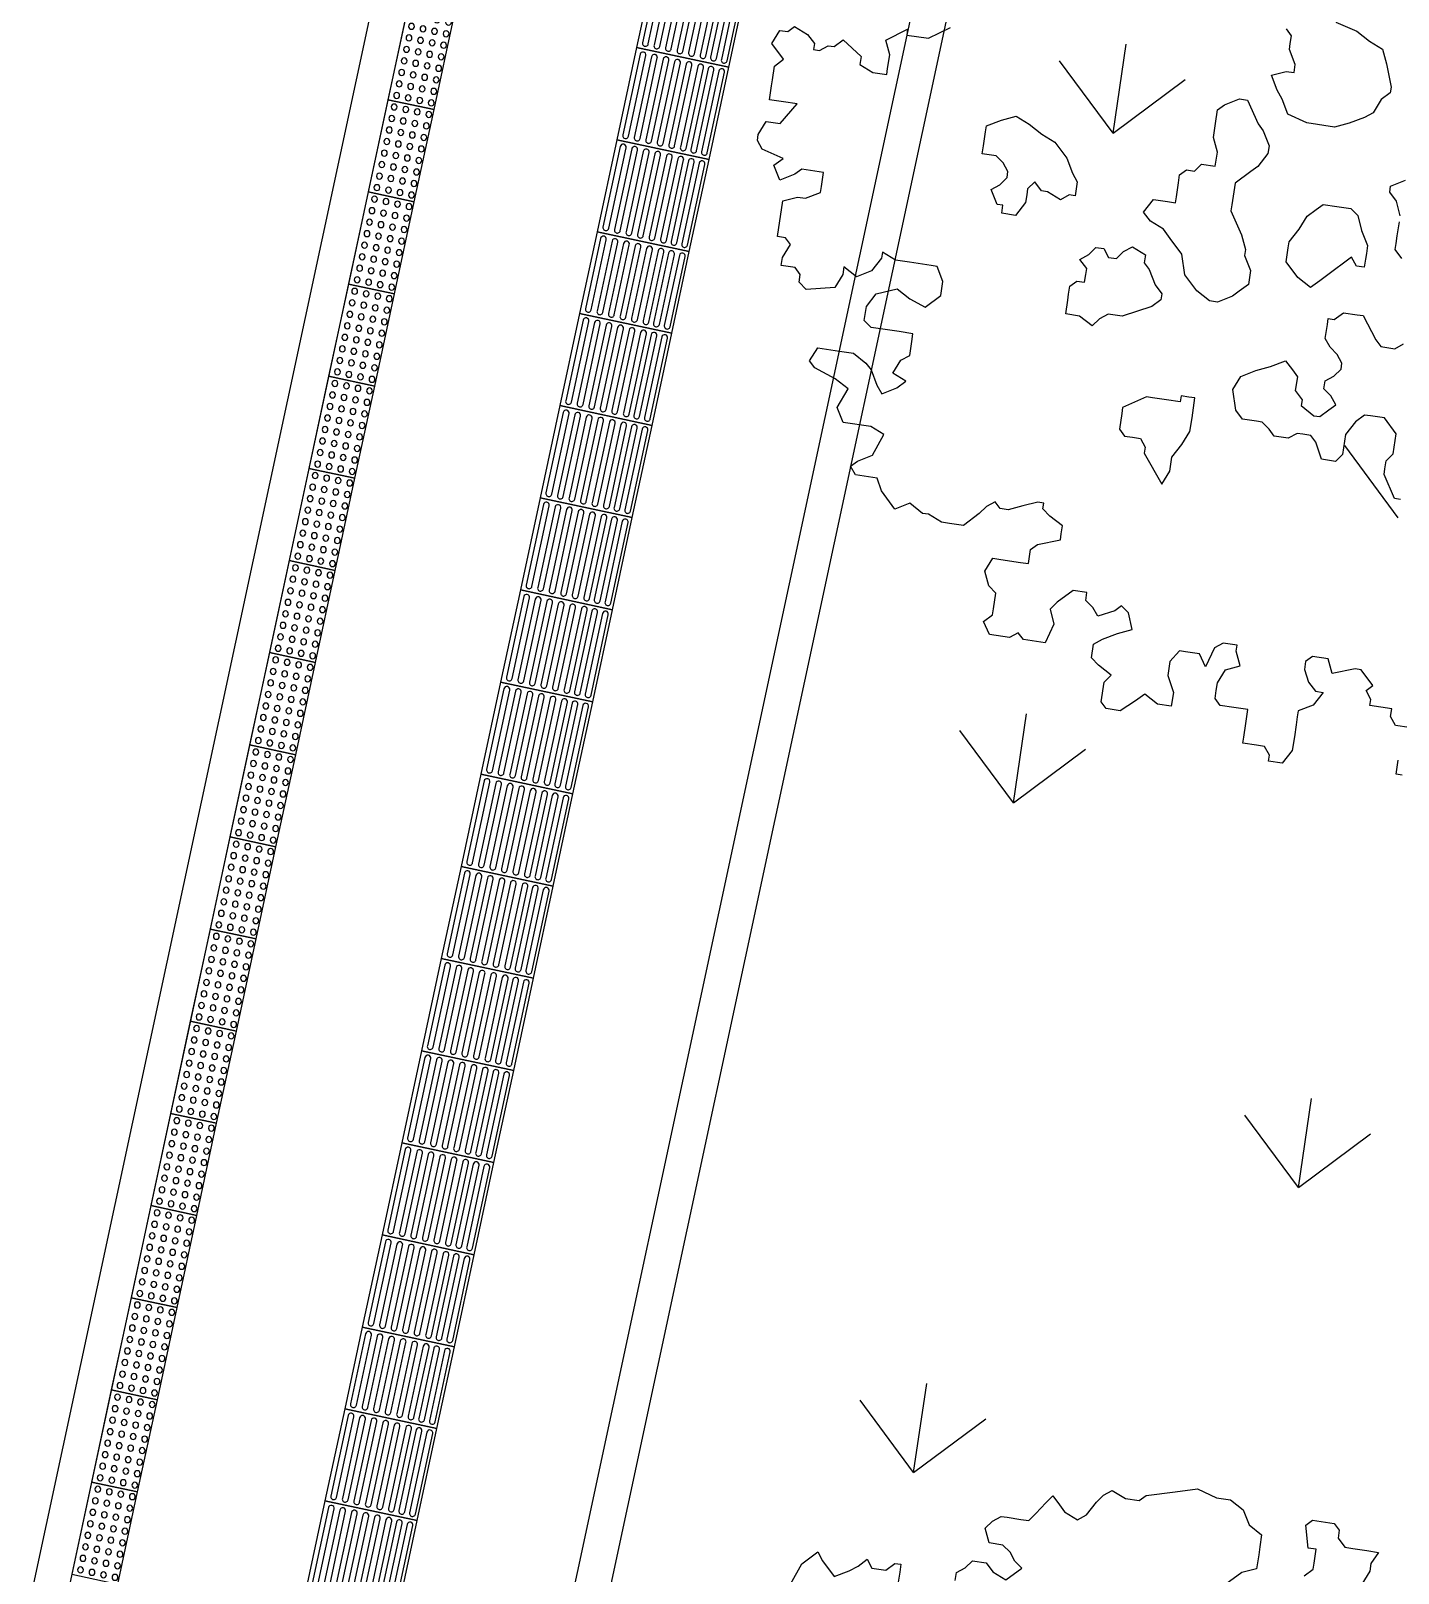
# Model space of a CAD drawing. Header units: millimetres. Extents: x 338 to 506, y 179 to 335.
# Drawn here: x 345.07 to 350.87, y 233.98 to 240.52 of the extents above; entities that cross this region are included whole.
import ezdxf

# ---------------------------------------------------------------- set-up
doc = ezdxf.new("R2010")
doc.units = ezdxf.units.MM
for name, color, linetype in [('ANDEN', 251, 'Continuous'), ('ARBOL-TOP', 3, 'Continuous'), ('MOBILIARIO_URBANO', 51, 'Continuous'), ('MUROS', 32, 'Continuous')]:
    doc.layers.add(name, color=color, linetype=linetype)

# ---------------------------------------------------------------- blocks, each defined once
blk = doc.blocks.new('*U29')
at = {"layer": 'MOBILIARIO_URBANO'}
blk.add_lwpolyline([(1192.979, 208.8296), (1193.379, 208.8296), (1193.379, 208.6296), (1192.979, 208.6296), (1192.979, 208.8296)], dxfattribs=at)
for centre in [(1193.0035, 208.7971), (1193.0035, 208.7471), (1193.0535, 208.7971), (1193.0535, 208.7471), (1193.1035, 208.7971), (1193.1035, 208.7471), (1193.1535, 208.7971), (1193.1535, 208.7471), (1193.2035, 208.7971), (1193.2035, 208.7471), (1193.2535, 208.7971), (1193.2535, 208.7471), (1193.3035, 208.7971), (1193.3035, 208.7471), (1193.3535, 208.7971), (1193.3535, 208.7471), (1193.0035, 208.6971), (1193.0535, 208.6971), (1193.1035, 208.6971), (1193.1535, 208.6971), (1193.2035, 208.6971), (1193.2535, 208.6971), (1193.3035, 208.6971), (1193.3535, 208.6971), (1193.0035, 208.6471), (1193.0535, 208.6471), (1193.1035, 208.6471), (1193.1535, 208.6471), (1193.2035, 208.6471), (1193.2535, 208.6471), (1193.3035, 208.6471), (1193.3535, 208.6471)]:
    blk.add_circle(centre, 0.0125, dxfattribs=at)
blk = doc.blocks.new('*X894')
at = {"color": 0}
for p, q in [((45.5739, 144.2213), (45.8433, 144.4907)), ((48.4476, 144.2213), (48.717, 144.4907)), ((51.3213, 144.2213), (51.5907, 144.4907)), ((45.5739, 144.2213), (45.8433, 143.9519)), ((45.5739, 144.2213), (45.9549, 144.2213)), ((48.4476, 144.2213), (48.717, 143.9519)), ((48.4476, 144.2213), (48.8286, 144.2213)), ((51.3213, 144.2213), (51.5907, 143.9519)), ((51.3213, 144.2213), (51.7023, 144.2213)), ((47.0107, 142.7845), (47.2802, 143.0539)), ((49.8844, 142.7845), (50.1538, 143.0539)), ((47.0107, 142.7845), (47.2802, 142.5151)), ((47.0107, 142.7845), (47.3917, 142.7845))]:
    blk.add_line(p, q, dxfattribs=at)
blk = doc.blocks.new('*U877')
at = {"layer": 'MOBILIARIO_URBANO', "color": 241}
blk.add_lwpolyline([(1146.7184, 221.4799), (1147.1184, 221.4799), (1147.1184, 221.0799), (1146.7184, 221.0799), (1146.7184, 221.4799)], dxfattribs=at)
for points in [[(1146.7433, 221.4599), (1147.0933, 221.4599, -1), (1147.0933, 221.4349), (1146.7433, 221.4349, -1)], [(1146.7432, 221.4099), (1147.0932, 221.4099, -1), (1147.0932, 221.3849), (1146.7432, 221.3849, -1)], [(1146.7432, 221.3599), (1147.0932, 221.3599, -1), (1147.0932, 221.3349), (1146.7432, 221.3349, -1)], [(1146.7431, 221.2599), (1147.0931, 221.2599, -1), (1147.0931, 221.2349), (1146.7431, 221.2349, -1)], [(1146.7432, 221.3099), (1147.0932, 221.3099, -1), (1147.0932, 221.2849), (1146.7432, 221.2849, -1)], [(1146.7429, 221.2099), (1147.0929, 221.2099, -1), (1147.0929, 221.1849), (1146.7429, 221.1849, -1)], [(1146.743, 221.1644), (1147.093, 221.1644, -1), (1147.093, 221.1394), (1146.743, 221.1394, -1)], [(1146.7429, 221.1179), (1147.0929, 221.1179, -1), (1147.0929, 221.0929), (1146.7429, 221.0929, -1)]]:
    blk.add_lwpolyline(points, format="xyb", close=True, dxfattribs=at)
blk = doc.blocks.new('*U882')
at = {"layer": 'MOBILIARIO_URBANO', "color": 241}
blk.add_lwpolyline([(1146.7642, 221.4799), (1147.1184, 221.4799), (1147.1184, 221.0799), (1146.7642, 221.0799), (1146.7642, 221.4799)], dxfattribs=at)
for points in [[(1146.7891, 221.4599), (1147.0933, 221.4599, -1), (1147.0933, 221.4349), (1146.7891, 221.4349, -1)], [(1146.789, 221.4099), (1147.0932, 221.4099, -1), (1147.0932, 221.3849), (1146.789, 221.3849, -1)], [(1146.789, 221.3599), (1147.0932, 221.3599, -1), (1147.0932, 221.3349), (1146.789, 221.3349, -1)], [(1146.7889, 221.3099), (1147.0932, 221.3099, -1), (1147.0932, 221.2849), (1146.7889, 221.2849, -1)], [(1146.7889, 221.2599), (1147.0931, 221.2599, -1), (1147.0931, 221.2349), (1146.7889, 221.2349, -1)], [(1146.7887, 221.2099), (1147.0929, 221.2099, -1), (1147.0929, 221.1849), (1146.7887, 221.1849, -1)], [(1146.7887, 221.1644), (1147.093, 221.1644, -1), (1147.093, 221.1394), (1146.7887, 221.1394, -1)], [(1146.7887, 221.1179), (1147.0929, 221.1179, -1), (1147.0929, 221.0929), (1146.7887, 221.0929, -1)]]:
    blk.add_lwpolyline(points, format="xyb", close=True, dxfattribs=at)
blk = doc.blocks.new('ARBOLITO')
at = {"linetype": 'ByBlock'}
for points in [[(462.105, 69.6452), (462.1133, 69.668), (462.1195, 69.6742), (462.1279, 69.6826), (462.1341, 69.6742), (462.1486, 69.6597), (462.1632, 69.668), (462.1715, 69.6742), (462.1798, 69.6826), (462.186, 69.6742), (462.2006, 69.6742), (462.2089, 69.6826), (462.2151, 69.6826), (462.2151, 69.6742), (462.2151, 69.6597)], [(462.2733, 69.6742), (462.2733, 69.6826), (462.2816, 69.6888), (462.2879, 69.6971), (462.3024, 69.6971), (462.3107, 69.6888), (462.3253, 69.6826), (462.3398, 69.6971), (462.3315, 69.7033), (462.3253, 69.7117), (462.3169, 69.7179), (462.3024, 69.7179), (462.2962, 69.7324), (462.3024, 69.7407), (462.3107, 69.747), (462.3169, 69.747), (462.3315, 69.747), (462.3398, 69.747), (462.346, 69.7553), (462.3543, 69.7678), (462.3606, 69.7761), (462.3689, 69.7678), (462.3751, 69.7615), (462.3897, 69.7553), (462.398, 69.7615), (462.4063, 69.7761), (462.4125, 69.7844), (462.4208, 69.7906), (462.4354, 69.7844), (462.4499, 69.7844), (462.4562, 69.7906), (462.4853, 69.7989), (462.5081, 69.8052), (462.5289, 69.7989), (462.5434, 69.7989), (462.558, 69.7906), (462.5663, 69.7761), (462.5808, 69.7678), (462.5808, 69.7553), (462.5808, 69.747), (462.5808, 69.7324), (462.5663, 69.7262), (462.5517, 69.7117)], [(462.6307, 69.7324), (462.639, 69.7407), (462.639, 69.747), (462.639, 69.7615), (462.6307, 69.7615), (462.6245, 69.7844), (462.6307, 69.7906), (462.6536, 69.7906), (462.6598, 69.7844), (462.6598, 69.7761), (462.6681, 69.7678), (462.6764, 69.7678), (462.691, 69.7678), (462.7034, 69.7678), (462.6972, 69.7553), (462.6972, 69.747), (462.691, 69.7324)], [(462.4998, 68.2571), (462.4936, 68.2571), (462.4936, 68.2717)], [(462.4998, 68.307), (462.4853, 68.307), (462.479, 68.3153), (462.479, 68.3236), (462.4562, 68.3236), (462.4562, 68.3299), (462.4499, 68.3382), (462.4562, 68.3444), (462.4416, 68.3589), (462.4354, 68.3589), (462.4125, 68.3506), (462.4063, 68.3652), (462.3897, 68.3652), (462.3834, 68.3589), (462.3834, 68.3506), (462.3897, 68.3382), (462.398, 68.3299), (462.4063, 68.3299), (462.398, 68.3153), (462.3834, 68.307), (462.3834, 68.3008), (462.3834, 68.2925), (462.3834, 68.28), (462.3834, 68.2654), (462.3751, 68.2509), (462.3606, 68.2509), (462.3606, 68.2571), (462.3543, 68.2654), (462.346, 68.2654), (462.3315, 68.2654), (462.3315, 68.2717), (462.3315, 68.2862), (462.3315, 68.3008), (462.3169, 68.3008), (462.3024, 68.3008), (462.2962, 68.307), (462.2962, 68.3153), (462.2962, 68.3236), (462.3024, 68.3382), (462.3169, 68.3444), (462.3107, 68.3589), (462.3107, 68.3652), (462.2962, 68.3652), (462.2879, 68.3589), (462.2816, 68.3382), (462.2733, 68.3506), (462.2588, 68.3506), (462.2525, 68.3506), (462.2442, 68.3382), (462.2442, 68.3236), (462.2525, 68.307), (462.2525, 68.2925), (462.238, 68.2925), (462.2234, 68.3008), (462.2151, 68.2925), (462.2006, 68.28), (462.186, 68.28), (462.1798, 68.2862), (462.1798, 68.307), (462.186, 68.3153), (462.1715, 68.3236), (462.1632, 68.3299), (462.1632, 68.3444), (462.1715, 68.3506), (462.186, 68.3589), (462.2006, 68.3652), (462.1944, 68.3818), (462.186, 68.388), (462.1798, 68.3818), (462.1632, 68.3735), (462.1569, 68.3818), (462.1486, 68.388), (462.1486, 68.3963), (462.1341, 68.3963), (462.1195, 68.3818), (462.1133, 68.3735), (462.1195, 68.3589), (462.1133, 68.3382), (462.0905, 68.3382), (462.0842, 68.3444), (462.0759, 68.3382), (462.0551, 68.3382), (462.0468, 68.3506), (462.0551, 68.3589), (462.0551, 68.3652), (462.0551, 68.3818), (462.0468, 68.388), (462.0406, 68.4026), (462.0468, 68.4171), (462.0551, 68.4171), (462.0759, 68.4171), (462.0842, 68.4171), (462.0842, 68.4317), (462.0905, 68.4379), (462.1133, 68.4462), (462.1133, 68.4524), (462.1133, 68.4608), (462.0988, 68.4691), (462.0905, 68.4753), (462.0905, 68.4815), (462.0842, 68.4815), (462.0697, 68.4753), (462.0551, 68.4691), (462.0468, 68.4691), (462.0406, 68.4753), (462.0323, 68.4691), (462.026, 68.4608), (462.0115, 68.4462), (461.997, 68.4462), (461.9886, 68.4462), (461.9741, 68.4524), (461.9679, 68.4524), (461.9533, 68.4608), (461.9388, 68.4524), (461.9221, 68.4691), (461.9159, 68.4815), (461.8931, 68.4815), (461.8868, 68.4899), (461.8931, 68.4961), (461.9076, 68.5044), (461.9159, 68.5273), (461.9014, 68.5335), (461.8723, 68.5335), (461.864, 68.548), (461.8723, 68.5688), (461.8577, 68.5771), (461.8349, 68.5854), (461.8286, 68.5917), (461.8349, 68.6062), (461.8577, 68.6062), (461.8723, 68.6062), (461.8868, 68.5979), (461.8931, 68.5917), (461.9014, 68.5771), (461.9076, 68.5688), (461.9221, 68.5771), (461.9305, 68.5854), (461.9159, 68.5917), (461.9221, 68.6062), (461.9305, 68.6124), (461.9305, 68.627), (461.9305, 68.6353), (461.9159, 68.6353), (461.8868, 68.6353), (461.8785, 68.6415), (461.8785, 68.6561), (461.8868, 68.6706), (461.9076, 68.6789), (461.9221, 68.6706), (461.9388, 68.6644), (461.9533, 68.6789), (461.9533, 68.6935), (461.945, 68.708), (461.9388, 68.708), (461.9159, 68.708), (461.9014, 68.708), (461.8868, 68.7143), (461.8868, 68.708), (461.8785, 68.6935), (461.864, 68.6852), (461.8494, 68.6935), (461.8494, 68.6852), (461.8432, 68.6706), (461.8141, 68.6644), (461.8058, 68.6706), (461.8058, 68.6789), (461.7996, 68.6852), (461.785, 68.6852), (461.785, 68.6935), (461.7912, 68.708), (461.785, 68.7143), (461.7767, 68.7143), (461.7767, 68.7517), (461.7912, 68.7579), (461.7996, 68.7579), (461.8141, 68.7662), (461.8141, 68.7724), (461.8141, 68.787), (461.7912, 68.787), (461.785, 68.7808), (461.7705, 68.7724), (461.7621, 68.787), (461.7705, 68.7953), (461.7476, 68.8015), (461.7414, 68.8098), (461.7414, 68.8161), (461.7476, 68.8306), (461.7621, 68.8306), (461.7767, 68.8535), (461.7621, 68.8535), (461.7476, 68.8535), (461.7476, 68.868), (461.7476, 68.8743), (461.7476, 68.8888), (461.7559, 68.8971), (461.7414, 68.9117), (461.7476, 68.9262), (461.7559, 68.9262), (461.7621, 68.9324), (461.7767, 68.9262), (461.785, 68.9179), (461.785, 68.9117), (461.7912, 68.9117), (461.7996, 68.9179), (461.8058, 68.9179), (461.8141, 68.9262), (461.8349, 68.9117), (461.8349, 68.9034), (461.8494, 68.8971), (461.864, 68.8971), (461.864, 68.9034), (461.864, 68.9179), (461.8577, 68.9324), (461.8785, 68.947), (461.8785, 68.9408), (461.9014, 68.9408), (461.9221, 68.9553)], [(462.105, 69.6452), (462.1133, 69.668), (462.1195, 69.6742), (462.1279, 69.6826), (462.1341, 69.6742), (462.1486, 69.6597), (462.1632, 69.668), (462.1715, 69.6742), (462.1798, 69.6826), (462.186, 69.6742), (462.2006, 69.6742), (462.2089, 69.6826), (462.2151, 69.6826), (462.2151, 69.6742), (462.2151, 69.6597)], [(462.2733, 69.6742), (462.2733, 69.6826), (462.2816, 69.6888), (462.2879, 69.6971), (462.3024, 69.6971), (462.3107, 69.6888), (462.3253, 69.6826), (462.3398, 69.6971), (462.3315, 69.7033), (462.3253, 69.7117), (462.3169, 69.7179), (462.3024, 69.7179), (462.2962, 69.7324), (462.3024, 69.7407), (462.3107, 69.747), (462.3169, 69.747), (462.3315, 69.747), (462.3398, 69.747), (462.346, 69.7553), (462.3543, 69.7678), (462.3606, 69.7761), (462.3689, 69.7678), (462.3751, 69.7615), (462.3897, 69.7553), (462.398, 69.7615), (462.4063, 69.7761), (462.4125, 69.7844), (462.4208, 69.7906), (462.4354, 69.7844), (462.4499, 69.7844), (462.4562, 69.7906), (462.4853, 69.7989), (462.5081, 69.8052), (462.5289, 69.7989), (462.5434, 69.7989), (462.558, 69.7906), (462.5663, 69.7761), (462.5808, 69.7678), (462.5808, 69.7553), (462.5808, 69.747), (462.5808, 69.7324), (462.5663, 69.7262), (462.5517, 69.7117)], [(462.6307, 69.7324), (462.639, 69.7407), (462.639, 69.747), (462.639, 69.7615), (462.6307, 69.7615), (462.6245, 69.7844), (462.6307, 69.7906), (462.6536, 69.7906), (462.6598, 69.7844), (462.6598, 69.7761), (462.6681, 69.7678), (462.6764, 69.7678), (462.691, 69.7678), (462.7034, 69.7678), (462.6972, 69.7553), (462.6972, 69.747), (462.691, 69.7324)], [(462.4998, 68.2571), (462.4936, 68.2571), (462.4936, 68.2717)], [(462.4998, 68.307), (462.4853, 68.307), (462.479, 68.3153), (462.479, 68.3236), (462.4562, 68.3236), (462.4562, 68.3299), (462.4499, 68.3382), (462.4562, 68.3444), (462.4416, 68.3589), (462.4354, 68.3589), (462.4125, 68.3506), (462.4063, 68.3652), (462.3897, 68.3652), (462.3834, 68.3589), (462.3834, 68.3506), (462.3897, 68.3382), (462.398, 68.3299), (462.4063, 68.3299), (462.398, 68.3153), (462.3834, 68.307), (462.3834, 68.3008), (462.3834, 68.2925), (462.3834, 68.28), (462.3834, 68.2654), (462.3751, 68.2509), (462.3606, 68.2509), (462.3606, 68.2571), (462.3543, 68.2654), (462.346, 68.2654), (462.3315, 68.2654), (462.3315, 68.2717), (462.3315, 68.2862), (462.3315, 68.3008), (462.3169, 68.3008), (462.3024, 68.3008), (462.2962, 68.307), (462.2962, 68.3153), (462.2962, 68.3236), (462.3024, 68.3382), (462.3169, 68.3444), (462.3107, 68.3589), (462.3107, 68.3652), (462.2962, 68.3652), (462.2879, 68.3589), (462.2816, 68.3382), (462.2733, 68.3506), (462.2588, 68.3506), (462.2525, 68.3506), (462.2442, 68.3382), (462.2442, 68.3236), (462.2525, 68.307), (462.2525, 68.2925), (462.238, 68.2925), (462.2234, 68.3008), (462.2151, 68.2925), (462.2006, 68.28), (462.186, 68.28), (462.1798, 68.2862), (462.1798, 68.307), (462.186, 68.3153), (462.1715, 68.3236), (462.1632, 68.3299), (462.1632, 68.3444), (462.1715, 68.3506), (462.186, 68.3589), (462.2006, 68.3652), (462.1944, 68.3818), (462.186, 68.388), (462.1798, 68.3818), (462.1632, 68.3735), (462.1569, 68.3818), (462.1486, 68.388), (462.1486, 68.3963), (462.1341, 68.3963), (462.1195, 68.3818), (462.1133, 68.3735), (462.1195, 68.3589), (462.1133, 68.3382), (462.0905, 68.3382), (462.0842, 68.3444), (462.0759, 68.3382), (462.0551, 68.3382), (462.0468, 68.3506), (462.0551, 68.3589), (462.0551, 68.3652), (462.0551, 68.3818), (462.0468, 68.388), (462.0406, 68.4026), (462.0468, 68.4171), (462.0551, 68.4171), (462.0759, 68.4171), (462.0842, 68.4171), (462.0842, 68.4317), (462.0905, 68.4379), (462.1133, 68.4462), (462.1133, 68.4524), (462.1133, 68.4608), (462.0988, 68.4691), (462.0905, 68.4753), (462.0905, 68.4815), (462.0842, 68.4815), (462.0697, 68.4753), (462.0551, 68.4691), (462.0468, 68.4691), (462.0406, 68.4753), (462.0323, 68.4691), (462.026, 68.4608), (462.0115, 68.4462), (461.997, 68.4462), (461.9886, 68.4462), (461.9741, 68.4524), (461.9679, 68.4524), (461.9533, 68.4608), (461.9388, 68.4524), (461.9221, 68.4691), (461.9159, 68.4815), (461.8931, 68.4815), (461.8868, 68.4899), (461.8931, 68.4961), (461.9076, 68.5044), (461.9159, 68.5273), (461.9014, 68.5335), (461.8723, 68.5335), (461.864, 68.548), (461.8723, 68.5688), (461.8577, 68.5771), (461.8349, 68.5854), (461.8286, 68.5917), (461.8349, 68.6062), (461.8577, 68.6062), (461.8723, 68.6062), (461.8868, 68.5979), (461.8931, 68.5917), (461.9014, 68.5771), (461.9076, 68.5688), (461.9221, 68.5771), (461.9305, 68.5854), (461.9159, 68.5917), (461.9221, 68.6062), (461.9305, 68.6124), (461.9305, 68.627), (461.9305, 68.6353), (461.9159, 68.6353), (461.8868, 68.6353), (461.8785, 68.6415), (461.8785, 68.6561), (461.8868, 68.6706), (461.9076, 68.6789), (461.9221, 68.6706), (461.9388, 68.6644), (461.9533, 68.6789), (461.9533, 68.6935), (461.945, 68.708), (461.9388, 68.708), (461.9159, 68.708), (461.9014, 68.708), (461.8868, 68.7143), (461.8868, 68.708), (461.8785, 68.6935), (461.864, 68.6852), (461.8494, 68.6935), (461.8494, 68.6852), (461.8432, 68.6706), (461.8141, 68.6644), (461.8058, 68.6706), (461.8058, 68.6789), (461.7996, 68.6852), (461.785, 68.6852), (461.785, 68.6935), (461.7912, 68.708), (461.785, 68.7143), (461.7767, 68.7143), (461.7767, 68.7517), (461.7912, 68.7579), (461.7996, 68.7579), (461.8141, 68.7662), (461.8141, 68.7724), (461.8141, 68.787), (461.7912, 68.787), (461.785, 68.7808), (461.7705, 68.7724), (461.7621, 68.787), (461.7705, 68.7953), (461.7476, 68.8015), (461.7414, 68.8098), (461.7414, 68.8161), (461.7476, 68.8306), (461.7621, 68.8306), (461.7767, 68.8535), (461.7621, 68.8535), (461.7476, 68.8535), (461.7476, 68.868), (461.7476, 68.8743), (461.7476, 68.8888), (461.7559, 68.8971), (461.7414, 68.9117), (461.7476, 68.9262), (461.7559, 68.9262), (461.7621, 68.9324), (461.7767, 68.9262), (461.785, 68.9179), (461.785, 68.9117), (461.7912, 68.9117), (461.7996, 68.9179), (461.8058, 68.9179), (461.8141, 68.9262), (461.8349, 68.9117), (461.8349, 68.9034), (461.8494, 68.8971), (461.864, 68.8971), (461.864, 68.9034), (461.864, 68.9179), (461.8577, 68.9324), (461.8785, 68.947), (461.8785, 68.9408), (461.9014, 68.9408), (461.9221, 68.9553)], [(462.2733, 68.9324), (462.2671, 68.9408), (462.2588, 68.9553), (462.2733, 68.9615), (462.2816, 68.9615), (462.2816, 68.9698), (462.2733, 68.9844), (462.2733, 68.9906), (462.2733, 68.9989), (462.2671, 69.0052)], [(462.3169, 69.0197), (462.3398, 69.0135), (462.3543, 69.0052), (462.3689, 68.9989), (462.3751, 68.9844), (462.3834, 68.9615), (462.3834, 68.9553), (462.3751, 68.947), (462.3689, 68.9324), (462.3606, 68.9262), (462.346, 68.9179), (462.3315, 68.9117), (462.3024, 68.9117), (462.2816, 68.9179), (462.2733, 68.9324), (462.2733, 68.9324)], [(462.2733, 68.9324), (462.2671, 68.9408), (462.2588, 68.9553), (462.2733, 68.9615), (462.2816, 68.9615), (462.2816, 68.9698), (462.2733, 68.9844), (462.2733, 68.9906), (462.2733, 68.9989), (462.2671, 69.0052)], [(462.3169, 69.0197), (462.3398, 69.0135), (462.3543, 69.0052), (462.3689, 68.9989), (462.3751, 68.9844), (462.3834, 68.9615), (462.3834, 68.9553), (462.3751, 68.947), (462.3689, 68.9324), (462.3606, 68.9262), (462.346, 68.9179), (462.3315, 68.9117), (462.3024, 68.9117), (462.2816, 68.9179), (462.2733, 68.9324)], [(462.2297, 68.7143), (462.2151, 68.7226), (462.2089, 68.7288), (462.2006, 68.7371), (462.1944, 68.7579), (462.1798, 68.7724), (462.1715, 68.7808), (462.1569, 68.787), (462.1486, 68.7953), (462.1569, 68.8098), (462.1715, 68.8098), (462.1798, 68.8098), (462.1798, 68.8161), (462.1798, 68.8306), (462.1798, 68.8389), (462.186, 68.8452), (462.1944, 68.8452), (462.2006, 68.8535), (462.2151, 68.8535), (462.2151, 68.8597), (462.2151, 68.868), (462.2089, 68.8826), (462.2089, 68.8971), (462.2089, 68.9117), (462.2151, 68.9179), (462.2297, 68.9262), (462.238, 68.9262), (462.2525, 68.9034), (462.2588, 68.8971), (462.2671, 68.8826), (462.2671, 68.8743), (462.2588, 68.8597), (462.2525, 68.8535), (462.238, 68.8389), (462.238, 68.8161), (462.238, 68.8098), (462.2525, 68.787), (462.2588, 68.7724), (462.2588, 68.7662), (462.2671, 68.7517), (462.2671, 68.7371), (462.2588, 68.7288), (462.2525, 68.7226), (462.238, 68.7143), (462.2297, 68.7143), (462.2297, 68.7143)], [(462.2297, 68.7143), (462.2151, 68.7226), (462.2089, 68.7288), (462.2006, 68.7371), (462.1944, 68.7579), (462.1798, 68.7724), (462.1715, 68.7808), (462.1569, 68.787), (462.1486, 68.7953), (462.1569, 68.8098), (462.1715, 68.8098), (462.1798, 68.8098), (462.1798, 68.8161), (462.1798, 68.8306), (462.1798, 68.8389), (462.186, 68.8452), (462.1944, 68.8452), (462.2006, 68.8535), (462.2151, 68.8535), (462.2151, 68.8597), (462.2151, 68.868), (462.2089, 68.8826), (462.2089, 68.8971), (462.2089, 68.9117), (462.2151, 68.9179), (462.2297, 68.9262), (462.238, 68.9262), (462.2525, 68.9034), (462.2588, 68.8971), (462.2671, 68.8826), (462.2671, 68.8743), (462.2588, 68.8597), (462.2525, 68.8535), (462.238, 68.8389), (462.238, 68.8161), (462.238, 68.8098), (462.2525, 68.787), (462.2588, 68.7724), (462.2588, 68.7662), (462.2671, 68.7517), (462.2671, 68.7371), (462.2588, 68.7288), (462.2525, 68.7226), (462.238, 68.7143), (462.2297, 68.7143)], [(462.0032, 68.7808), (461.997, 68.7808), (461.9886, 68.7953), (461.997, 68.8015), (462.0032, 68.8098), (462.0032, 68.8161), (461.997, 68.8244), (461.9886, 68.8306), (461.9741, 68.8306), (461.9741, 68.8389), (461.9741, 68.8535), (461.9741, 68.8597), (461.9886, 68.868), (462.0032, 68.8743), (462.0177, 68.868), (462.0323, 68.8597), (462.0468, 68.8535), (462.0614, 68.8389), (462.0697, 68.8244), (462.0759, 68.8161), (462.0759, 68.8015), (462.0697, 68.8015), (462.0614, 68.7953), (462.0468, 68.8015), (462.0406, 68.8015), (462.0323, 68.8098), (462.026, 68.8015), (462.026, 68.7953), (462.026, 68.787), (462.0177, 68.7724), (462.0032, 68.7724), (462.0032, 68.7808), (462.0032, 68.7808)], [(462.0032, 68.7808), (461.997, 68.7808), (461.9886, 68.7953), (461.997, 68.8015), (462.0032, 68.8098), (462.0032, 68.8161), (461.997, 68.8244), (461.9886, 68.8306), (461.9741, 68.8306), (461.9741, 68.8389), (461.9741, 68.8535), (461.9741, 68.8597), (461.9886, 68.868), (462.0032, 68.8743), (462.0177, 68.868), (462.0323, 68.8597), (462.0468, 68.8535), (462.0614, 68.8389), (462.0697, 68.8244), (462.0759, 68.8161), (462.0759, 68.8015), (462.0697, 68.8015), (462.0614, 68.7953), (462.0468, 68.8015), (462.0406, 68.8015), (462.0323, 68.8098), (462.026, 68.8015), (462.026, 68.7953), (462.026, 68.787), (462.0177, 68.7724), (462.0032, 68.7724), (462.0032, 68.7808)], [(462.2671, 68.627), (462.2733, 68.6415), (462.2879, 68.6498), (462.3024, 68.6561), (462.3169, 68.6644), (462.3253, 68.6561), (462.3315, 68.6498), (462.3315, 68.6353), (462.3398, 68.627), (462.3398, 68.6208), (462.3543, 68.6124), (462.3606, 68.6124), (462.3689, 68.6208), (462.3751, 68.627), (462.3689, 68.6353), (462.3606, 68.6415), (462.3606, 68.6498), (462.3689, 68.6561), (462.3751, 68.6644), (462.3751, 68.6706), (462.3689, 68.6789), (462.3606, 68.6852), (462.3543, 68.6935), (462.3543, 68.708), (462.3543, 68.7143), (462.3606, 68.7143), (462.3689, 68.7226), (462.3834, 68.7226), (462.3897, 68.7226), (462.4063, 68.6997), (462.4125, 68.6935), (462.4271, 68.6935), (462.4354, 68.6997)], [(462.4208, 68.787), (462.4125, 68.7953), (462.4125, 68.8015), (462.4125, 68.8098), (462.4125, 68.8244)], [(462.4125, 68.8306), (462.4063, 68.8452), (462.398, 68.8535), (462.398, 68.8597), (462.4125, 68.868)], [(462.4562, 68.5397), (462.4499, 68.5397), (462.4354, 68.5626), (462.4354, 68.5688), (462.4354, 68.5771), (462.4416, 68.5854), (462.4416, 68.6062), (462.4271, 68.6208), (462.4125, 68.6208), (462.4063, 68.6208), (462.398, 68.6124), (462.3897, 68.5979), (462.3897, 68.5771), (462.3834, 68.5688), (462.3689, 68.5688), (462.3606, 68.5854), (462.3543, 68.5917), (462.346, 68.5917), (462.3398, 68.5917), (462.3315, 68.5854), (462.3169, 68.5854), (462.3107, 68.5917), (462.3024, 68.5979), (462.2962, 68.5979), (462.2816, 68.5979), (462.2733, 68.6062), (462.2671, 68.627), (462.2671, 68.627)], [(462.2671, 68.627), (462.2733, 68.6415), (462.2879, 68.6498), (462.3024, 68.6561), (462.3169, 68.6644), (462.3253, 68.6561), (462.3315, 68.6498), (462.3315, 68.6353), (462.3398, 68.627), (462.3398, 68.6208), (462.3543, 68.6124), (462.3606, 68.6124), (462.3689, 68.6208), (462.3751, 68.627), (462.3689, 68.6353), (462.3606, 68.6415), (462.3606, 68.6498), (462.3689, 68.6561), (462.3751, 68.6644), (462.3751, 68.6706), (462.3689, 68.6789), (462.3606, 68.6852), (462.3543, 68.6935), (462.3543, 68.708), (462.3543, 68.7143), (462.3606, 68.7143), (462.3689, 68.7226), (462.3834, 68.7226), (462.3897, 68.7226), (462.4063, 68.6997), (462.4125, 68.6935), (462.4271, 68.6935), (462.4354, 68.6997)], [(462.4208, 68.787), (462.4125, 68.7953), (462.4125, 68.8015), (462.4125, 68.8098), (462.4125, 68.8244)], [(462.4125, 68.8306), (462.4063, 68.8452), (462.398, 68.8535), (462.398, 68.8597), (462.4125, 68.868)], [(462.4562, 68.5397), (462.4499, 68.5397), (462.4354, 68.5626), (462.4354, 68.5688), (462.4354, 68.5771), (462.4416, 68.5854), (462.4416, 68.6062), (462.4271, 68.6208), (462.4125, 68.6208), (462.4063, 68.6208), (462.398, 68.6124), (462.3897, 68.5979), (462.3897, 68.5771), (462.3834, 68.5688), (462.3689, 68.5688), (462.3606, 68.5854), (462.3543, 68.5917), (462.346, 68.5917), (462.3398, 68.5917), (462.3315, 68.5854), (462.3169, 68.5854), (462.3107, 68.5917), (462.3024, 68.5979), (462.2962, 68.5979), (462.2816, 68.5979), (462.2733, 68.6062), (462.2671, 68.627)], [(462.346, 68.7579), (462.3398, 68.7517), (462.3315, 68.7434), (462.3169, 68.7517), (462.3024, 68.7662), (462.3024, 68.7808), (462.3024, 68.787), (462.3107, 68.8015), (462.3169, 68.8161), (462.3253, 68.8244), (462.3315, 68.8306), (462.346, 68.8306), (462.3606, 68.8306), (462.3689, 68.8244), (462.3751, 68.8098), (462.3834, 68.7953), (462.3834, 68.787), (462.3834, 68.7808), (462.3834, 68.7724), (462.3751, 68.7724), (462.3689, 68.7808), (462.346, 68.7579), (462.346, 68.7579)], [(462.346, 68.7579), (462.3398, 68.7517), (462.3315, 68.7434), (462.3169, 68.7517), (462.3024, 68.7662), (462.3024, 68.7808), (462.3024, 68.787), (462.3107, 68.8015), (462.3169, 68.8161), (462.3253, 68.8244), (462.3315, 68.8306), (462.346, 68.8306), (462.3606, 68.8306), (462.3689, 68.8244), (462.3751, 68.8098), (462.3834, 68.7953), (462.3834, 68.787), (462.3834, 68.7808), (462.3834, 68.7724), (462.3751, 68.7724), (462.3689, 68.7808), (462.346, 68.7579)], [(462.1424, 68.6852), (462.1279, 68.6852), (462.1195, 68.6789), (462.1133, 68.6706), (462.0988, 68.6789), (462.0842, 68.6789), (462.0842, 68.6935), (462.0842, 68.6997), (462.0842, 68.708), (462.0905, 68.7143), (462.0988, 68.7143), (462.0988, 68.7226), (462.0988, 68.7288), (462.0905, 68.7371), (462.0988, 68.7434), (462.105, 68.7517), (462.1133, 68.7517), (462.1195, 68.7434), (462.1279, 68.7434), (462.1341, 68.7517), (462.1424, 68.7579), (462.1569, 68.7517), (462.1569, 68.7434), (462.1632, 68.7371), (462.1715, 68.7226), (462.1798, 68.7143), (462.1798, 68.708), (462.1715, 68.6997), (462.1424, 68.6852), (462.1424, 68.6852)], [(462.1424, 68.6852), (462.1279, 68.6852), (462.1195, 68.6789), (462.1133, 68.6706), (462.0988, 68.6789), (462.0842, 68.6789), (462.0842, 68.6935), (462.0842, 68.6997), (462.0842, 68.708), (462.0905, 68.7143), (462.0988, 68.7143), (462.0988, 68.7226), (462.0988, 68.7288), (462.0905, 68.7371), (462.0988, 68.7434), (462.105, 68.7517), (462.1133, 68.7517), (462.1195, 68.7434), (462.1279, 68.7434), (462.1341, 68.7517), (462.1424, 68.7579), (462.1569, 68.7517), (462.1569, 68.7434), (462.1632, 68.7371), (462.1715, 68.7226), (462.1798, 68.7143), (462.1798, 68.708), (462.1715, 68.6997), (462.1424, 68.6852)], [(462.2089, 68.5189), (462.2151, 68.5335), (462.2151, 68.548), (462.2234, 68.5626), (462.2297, 68.5771), (462.2297, 68.5917), (462.2297, 68.6124), (462.2234, 68.6124), (462.2151, 68.6124), (462.2151, 68.6062), (462.2006, 68.6062), (462.186, 68.6062), (462.1798, 68.6062), (462.1569, 68.5917), (462.1569, 68.5854), (462.1569, 68.5688), (462.1632, 68.5626), (462.1715, 68.5626), (462.1798, 68.5626), (462.186, 68.5543), (462.186, 68.548), (462.2089, 68.5189), (462.2089, 68.5189)], [(462.2089, 68.5189), (462.2151, 68.5335), (462.2151, 68.548), (462.2234, 68.5626), (462.2297, 68.5771), (462.2297, 68.5917), (462.2297, 68.6124), (462.2234, 68.6124), (462.2151, 68.6124), (462.2151, 68.6062), (462.2006, 68.6062), (462.186, 68.6062), (462.1798, 68.6062), (462.1569, 68.5917), (462.1569, 68.5854), (462.1569, 68.5688), (462.1632, 68.5626), (462.1715, 68.5626), (462.1798, 68.5626), (462.186, 68.5543), (462.186, 68.548), (462.2089, 68.5189)]]:
    blk.add_lwpolyline(points, dxfattribs=at)
blk = doc.blocks.new('A$C7152A42C')
at = {"layer": 'ANDEN'}
for p, q in [((66.18672, 146.47225), (11.20719, 149.96312)), ((66.17721, 146.32255), (11.21649, 149.81223))]:
    blk.add_line(p, q, dxfattribs=at)
for points in [[(24.26949, 146.88337), (54.93114, 144.93637), (54.93114, 140.52352), (33.00663, 141.9156)], [(24.41949, 146.72354), (54.78114, 144.79559), (54.78114, 140.68335), (32.85663, 142.07542)]]:
    blk.add_lwpolyline(points, dxfattribs=at)
at = {"layer": 'ANDEN', "xscale": -1, "rotation": 356.3669368540417}
for name, p in [('*U29', (1222.36857, -136.33878)), ('*U29', (1222.76777, -136.36413)), ('*U29', (1223.16696, -136.38948)), ('*U29', (1223.56616, -136.41482)), ('*U29', (1223.96536, -136.44017)), ('*U29', (1224.36455, -136.46552)), ('*U29', (1224.76375, -136.49086)), ('*U29', (1225.16295, -136.51621)), ('*U29', (1225.56214, -136.54156)), ('*U29', (1225.96134, -136.5669)), ('*U29', (1226.36053, -136.59225)), ('*U29', (1226.75973, -136.6176)), ('*U29', (1227.15893, -136.64294)), ('*U29', (1227.55812, -136.66829)), ('*U29', (1227.95732, -136.69363)), ('*U29', (1228.35651, -136.71898)), ('*U29', (1228.75571, -136.74433)), ('*U877', (1175.46595, -147.02406)), ('*U877', (1175.86515, -147.04941)), ('*U882', (1176.26435, -147.07476)), ('*U877', (1176.61787, -147.0972)), ('*U877', (1177.01707, -147.12255)), ('*U877', (1177.41626, -147.1479)), ('*U877', (1177.81546, -147.17324)), ('*U877', (1178.21465, -147.19859)), ('*U877', (1178.61385, -147.22394)), ('*U877', (1179.01305, -147.24928)), ('*U877', (1179.41224, -147.27463)), ('*U877', (1179.81144, -147.29998)), ('*U877', (1180.21063, -147.32532)), ('*U877', (1180.60983, -147.35067)), ('*U882', (1181.00903, -147.37602)), ('*U877', (1181.36255, -147.39846)), ('*U877', (1181.76175, -147.42381)), ('*U877', (1182.16094, -147.44916))]:
    blk.add_blockref(name, p, dxfattribs=at)
at = {"layer": 'ANDEN', "color": 251, "linetype": 'Continuous'}
blk.add_blockref('*X894', (0, 0), dxfattribs=at)
at = {"layer": 'ARBOL-TOP', "color": 3, "linetype": 'ByBlock', "xscale": 4.090679926752369, "yscale": 4.090679926752369, "zscale": 4.090679926752369, "rotation": 270}
for p in [(-239.86872, 2034.99151), (-230.41121, 2034.54572)]:
    blk.add_blockref('ARBOLITO', p, dxfattribs=at)

msp = doc.modelspace()

# ---------------------------------------------------------------- block references
at = {"layer": 'MUROS', "color": 32, "rotation": 81.53046525965426}
msp.add_blockref('A$C7152A42C', (484.7482, 168.0844), dxfattribs=at)

doc.saveas('drawing.dxf')
